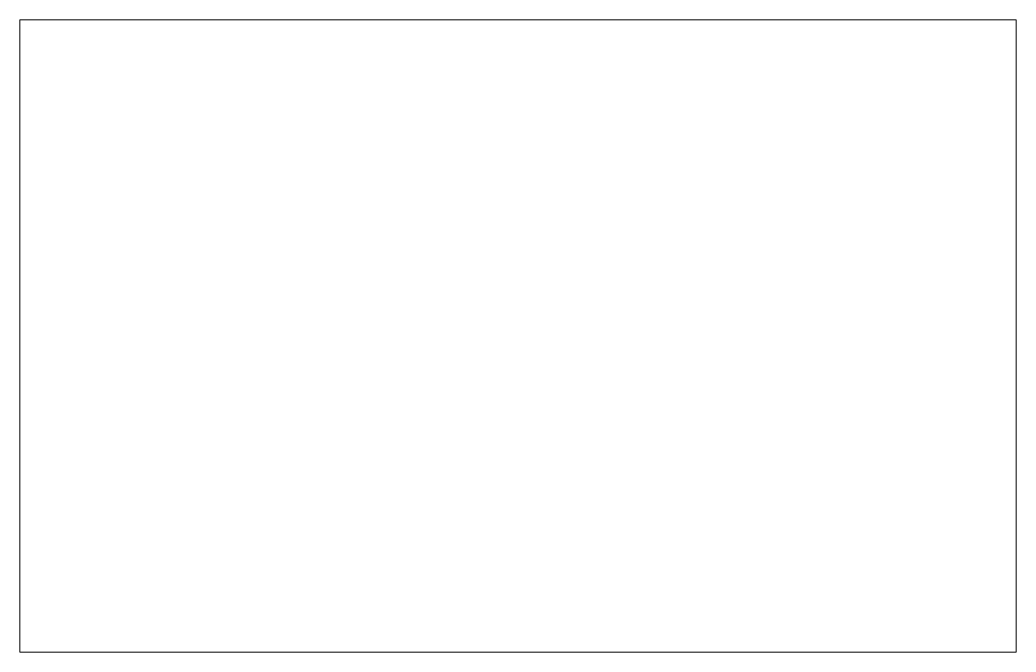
# Model space of a CAD drawing. Header units: millimetres. Extents: x -38 to 118, y -20 to 79.
import ezdxf

# ---------------------------------------------------------------- set-up
doc = ezdxf.new("R2010")
doc.units = ezdxf.units.MM
doc.header["$MEASUREMENT"] = 0
doc.layers.add('Layer 1', color=7, linetype='Continuous', lineweight=0)
picture_1 = doc.add_image_def('image1.png', size_in_pixel=(1839, 1168))

msp = doc.modelspace()

# ---------------------------------------------------------------- pictures from other files: only their frames are drawn
at = {"layer": 'Layer 1'}
image = msp.add_image(picture_1, insert=(-37.75, -19.52), size_in_units=(155.7, 98.89), dxfattribs=at)

doc.saveas('drawing.dxf')
